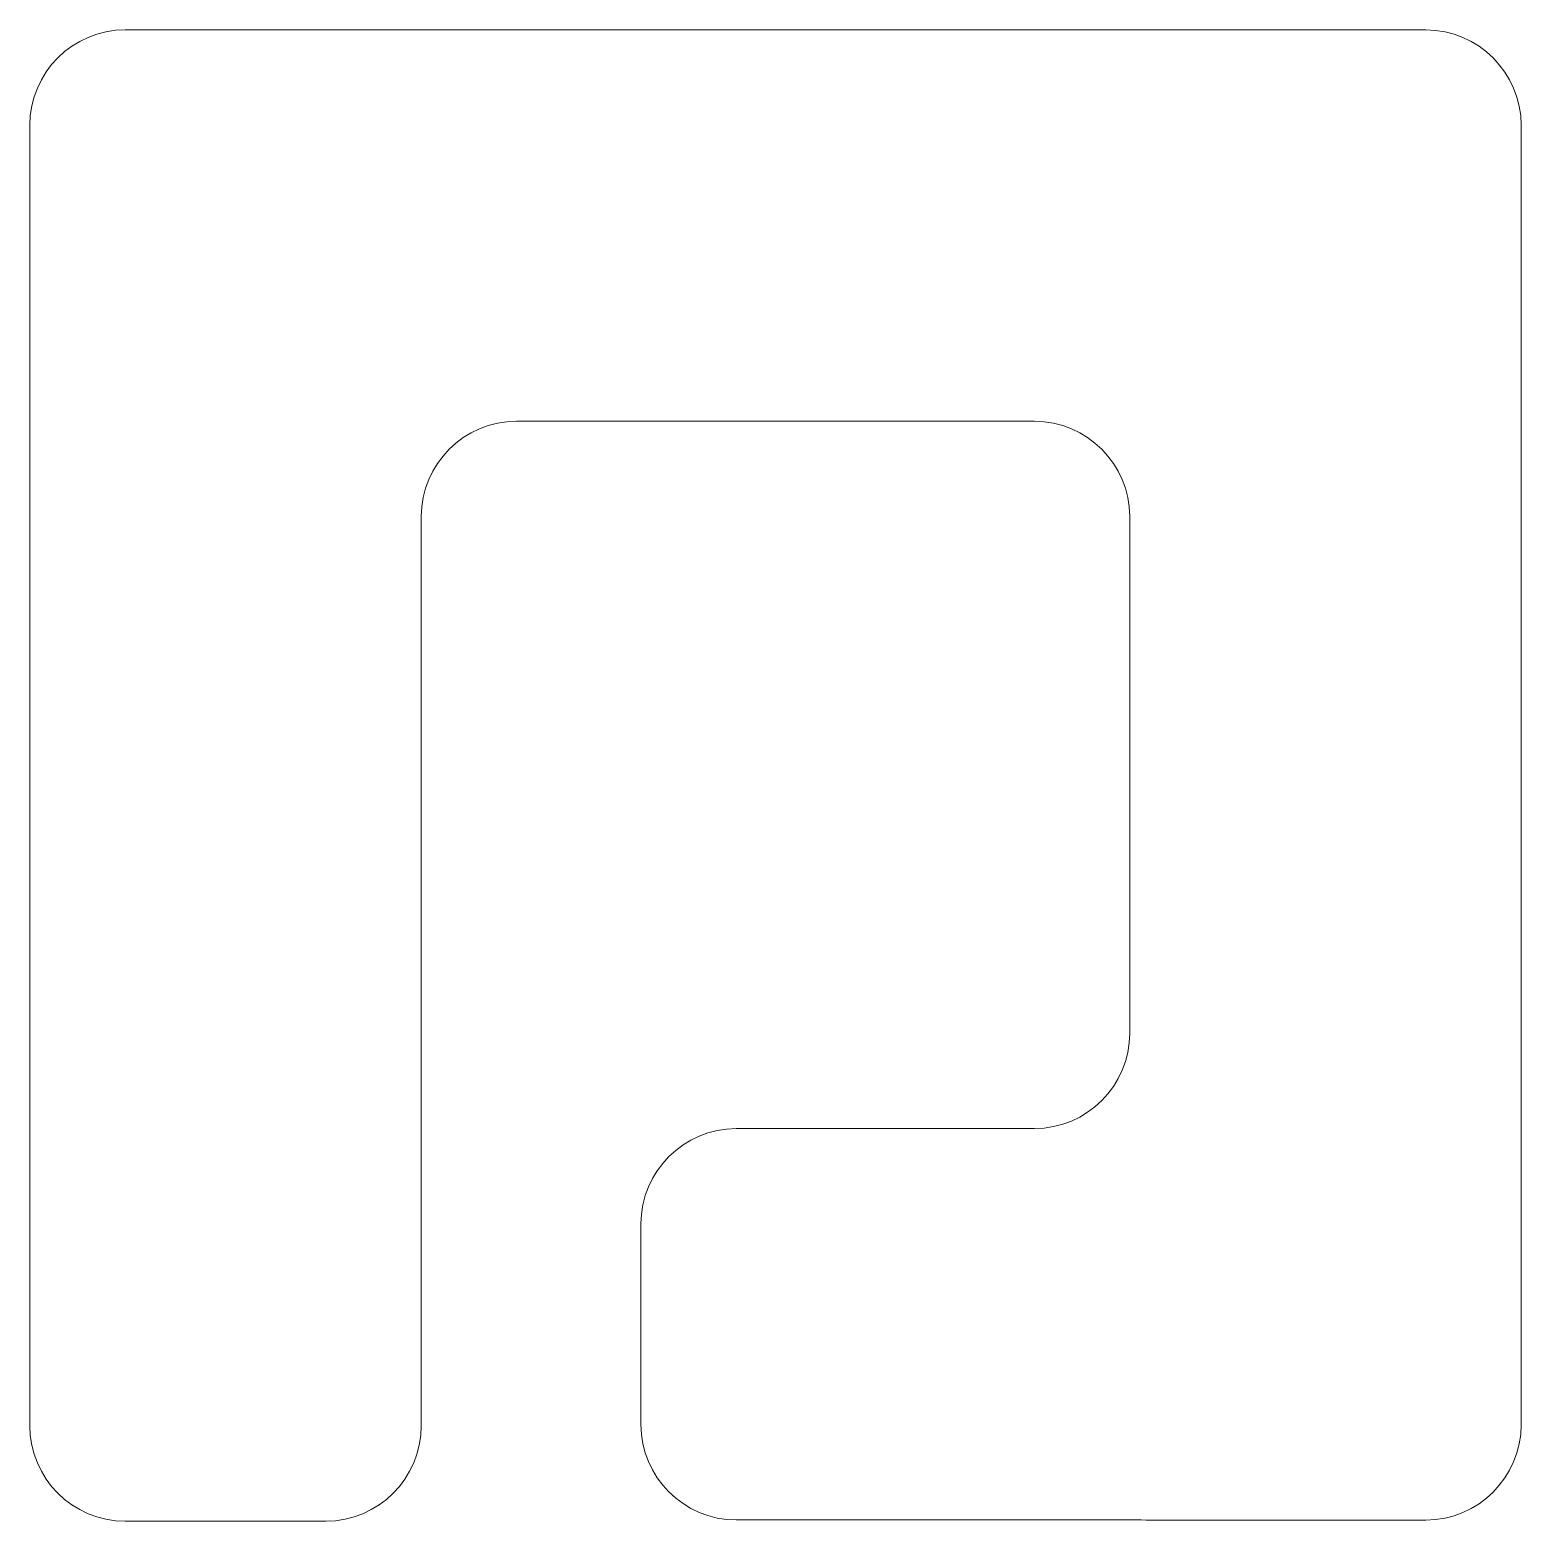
# Model space of a CAD drawing. Header units: inches. Extents: x 2.95 to 7.06, y -7.06 to -2.96.
import ezdxf

# ---------------------------------------------------------------- set-up
doc = ezdxf.new("R2010")
doc.units = ezdxf.units.IN
doc.header["$MEASUREMENT"] = 0
doc.layers.add('Layer 1', color=7, linetype='Continuous')

msp = doc.modelspace()

# ---------------------------------------------------------------- linework, layer by layer
at = {"layer": 'Layer 1', "lineweight": 0}
msp.add_open_spline([(6.3253, -2.9606), (6.1811, -2.9606), (6.063, -2.9605), (6.063, -2.9605), (6.063, -2.9605), (5.9451, -2.9602), (5.8009, -2.9602), (5.8009, -2.9602), (3.2152, -2.9602), (3.2152, -2.9602), (3.071, -2.9602), (2.953, -3.0782), (2.953, -3.2224), (2.953, -3.2224), (2.953, -3.7528), (2.953, -3.7528), (2.953, -3.897), (2.953, -4.02), (2.953, -4.0261), (2.953, -4.0323), (2.953, -4.1553), (2.953, -4.2995), (2.953, -4.2995), (2.953, -6.8016), (2.953, -6.8016), (2.953, -6.9459), (3.071, -7.0639), (3.2152, -7.0639), (3.2152, -7.0639), (3.7677, -7.0639), (3.7677, -7.0639), (3.9118, -7.0639), (4.0299, -6.9459), (4.0299, -6.8016), (4.0299, -6.8016), (4.0299, -4.2995), (4.0299, -4.2995), (4.0299, -4.1553), (4.1478, -4.0373), (4.2921, -4.0373), (4.2921, -4.0373), (5.7172, -4.0373), (5.7172, -4.0373), (5.8615, -4.0373), (5.9796, -4.1553), (5.9796, -4.2995), (5.9796, -4.2995), (5.9796, -5.7213), (5.9796, -5.7213), (5.9796, -5.8655), (5.8615, -5.9835), (5.7172, -5.9835), (5.7172, -5.9835), (4.8968, -5.9835), (4.8968, -5.9835), (4.7525, -5.9835), (4.6346, -6.1016), (4.6346, -6.2457), (4.6346, -6.2457), (4.6346, -6.7983), (4.6346, -6.7983), (4.6346, -6.9425), (4.7525, -7.0605), (4.8968, -7.0605), (4.8968, -7.0605), (5.7172, -7.0605), (5.7172, -7.0605), (5.8615, -7.0605), (5.9796, -7.0606), (5.9796, -7.0606), (5.9796, -7.0606), (6.0975, -7.0607), (6.2416, -7.0607), (6.2416, -7.0607), (6.7943, -7.0607), (6.7943, -7.0607), (6.9385, -7.0607), (7.0565, -6.9427), (7.0565, -6.7985), (7.0565, -6.7985), (7.0565, -3.2228), (7.0565, -3.2228), (7.0565, -3.0787), (6.9385, -2.9606), (6.7943, -2.9606), (6.7943, -2.9606), (6.3253, -2.9606), (6.3253, -2.9606)], degree=3, knots=[0, 0, 0, 0, 1, 1, 1, 2, 2, 2, 3, 3, 3, 4, 4, 4, 5, 5, 5, 6, 6, 6, 7, 7, 7, 8, 8, 8, 9, 9, 9, 10, 10, 10, 11, 11, 11, 12, 12, 12, 13, 13, 13, 14, 14, 14, 15, 15, 15, 16, 16, 16, 17, 17, 17, 18, 18, 18, 19, 19, 19, 20, 20, 20, 21, 21, 21, 22, 22, 22, 23, 23, 23, 24, 24, 24, 25, 25, 25, 26, 26, 26, 27, 27, 27, 28, 28, 28, 29, 29, 29, 29], dxfattribs=at)

doc.saveas('drawing.dxf')
